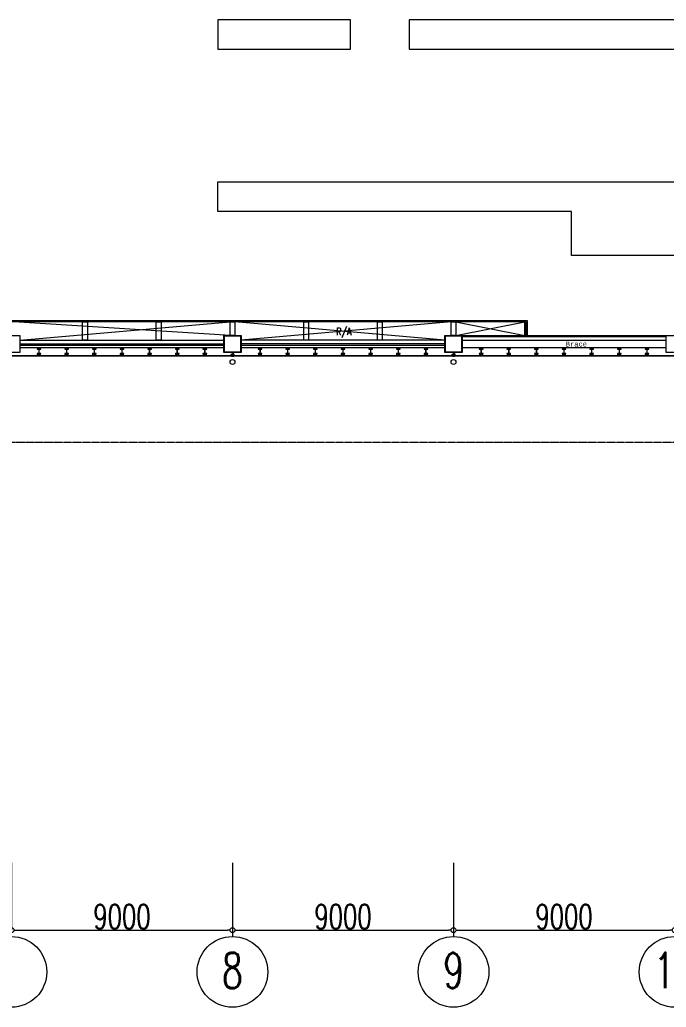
# Model space of a CAD drawing. Extents: x 225000 to 2157367, y 208400 to 840900.
# Drawn here: x 328266 to 354586, y 354198 to 394402 of the extents above; entities that cross this region are included whole.
import ezdxf
from ezdxf.enums import TextEntityAlignment as Align

# ---------------------------------------------------------------- set-up
doc = ezdxf.new("R2010")
doc.units = 0
doc.header["$LTSCALE"] = 10
doc.linetypes.add('Data Center Layout_L20$0$CENTER', pattern=[2, 1.25, -0.25, 0.25, -0.25])
for name, color, linetype in [('Data Center Layout_L20$0$98-DIM', 3, 'Continuous'), ('Data Center Layout_L20$0$99-DIM-100', 2, 'Continuous'), ('Data Center Layout_L20$0$MACHINE-DIM', 252, 'Continuous')]:
    doc.layers.add(name, color=color, linetype=linetype)
for name, color, linetype, lineweight in [('Data Center Layout_L20$0$ARC', 252, 'Continuous', 0), ('Data Center Layout_L20$0$FLAG', 3, 'Continuous', 0), ('Data Center Layout_L20$0$K-SIN', 252, 'Data Center Layout_L20$0$CENTER', 9)]:
    doc.layers.add(name, color=color, linetype=linetype, lineweight=lineweight)
doc.styles.add('Data Center Layout_L20$0$ATS', font='monotxt', dxfattribs={"bigfont": 'BIGFONT'})
doc.styles.add('Data Center Layout_L20$0$ROMS', font='ROMANS.shx', dxfattribs={"bigfont": 'bigfont.shx'})
doc.styles.add('Data Center Layout_L20$0$型式1', font='simplex.shx', dxfattribs={"width": 0.68, "bigfont": 'chineset.shx'})
doc.dimstyles.new('Data Center Layout_L20$0$複本 93-DIM-400', dxfattribs={"dimtxt": 1000, "dimasz": 200, "dimexe": 0.1, "dimexo": 0, "dimgap": 50, "dimtad": 1, "dimdec": 0, "dimzin": 0, "dimdsep": 46, "dimtxsty": 'Data Center Layout_L20$0$型式1', "dimblk": 'Data Center Layout_L20$0$_DotBlank', "dimcen": 0.09, "dimadec": 0, "dimazin": 0, "dimtfac": 1, "dimtdec": 0, "dimtofl": 0, "dimtmove": 2, "dimatfit": 3, "dimldrblk": 'Data Center Layout_L20$0$_ArchTick', "dimfxl": 1, "dimtolj": 1, "dimtzin": 0, "dimlwd": 13, "dimlwe": 5, "dimarcsym": 0})

# ---------------------------------------------------------------- blocks, each defined once
blk = doc.blocks.new('Data Center Layout_L20$0$_DotBlank')
at = {"layer": 'Data Center Layout_L20$0$99-DIM-100', "color": 0, "lineweight": -2}
blk.add_line((-0.5, 0), (-1, 0), dxfattribs=at)
blk.add_circle((0, 0), 0.5, dxfattribs=at)
blk = doc.blocks.new('*D23')
at = {"layer": 'Data Center Layout_L20$0$98-DIM', "color": 0, "lineweight": 5, "transparency": 16777216}
for p, q in [((336926, 160078), (336926, 157336)), ((345926, 160078), (345926, 157336))]:
    blk.add_line(p, q, dxfattribs=at)
at = {"layer": 'Data Center Layout_L20$0$98-DIM', "color": 0, "lineweight": 13, "transparency": 16777216}
blk.add_line((337126, 157337), (345726, 157337), dxfattribs=at)
at = {"layer": 'DEFPOINTS', "color": 0, "transparency": 16777216}
for p in [(336926, 160078), (345926, 160078), (345926, 157337)]:
    blk.add_point(p, dxfattribs=at)
at = {"layer": 'Data Center Layout_L20$0$98-DIM', "color": 0, "lineweight": 13, "transparency": 16777216, "xscale": 200, "yscale": 200, "zscale": 200, "rotation": 180}
blk.add_blockref('Data Center Layout_L20$0$_DotBlank', (336926, 157337), dxfattribs=at)
at = {"layer": 'Data Center Layout_L20$0$98-DIM', "color": 0, "lineweight": 13, "transparency": 16777216, "xscale": 200, "yscale": 200, "zscale": 200}
blk.add_blockref('Data Center Layout_L20$0$_DotBlank', (345926, 157337), dxfattribs=at)
at = {"layer": 'Data Center Layout_L20$0$98-DIM', "color": 0, "transparency": 16777216, "insert": (341426, 157887), "char_height": 1000, "attachment_point": 5, "style": 'Data Center Layout_L20$0$型式1'}
blk.add_mtext('\\A1;9000', dxfattribs=at)
blk = doc.blocks.new('Data Center Layout_L20$0$_ArchTick')
at = {"layer": 'Data Center Layout_L20$0$MACHINE-DIM', "color": 0, "const_width": 0.15}
blk.add_lwpolyline([(-0.5, -0.5), (0.5, 0.5)], dxfattribs=at)
blk = doc.blocks.new('*D24')
at = {"layer": 'Data Center Layout_L20$0$98-DIM', "color": 0, "lineweight": 5, "transparency": 16777216}
for p, q in [((345926, 160078), (345926, 157336)), ((354926, 160078), (354926, 157336))]:
    blk.add_line(p, q, dxfattribs=at)
at = {"layer": 'Data Center Layout_L20$0$98-DIM', "color": 0, "lineweight": 13, "transparency": 16777216}
blk.add_line((346126, 157337), (354726, 157337), dxfattribs=at)
at = {"layer": 'DEFPOINTS', "color": 0, "transparency": 16777216}
for p in [(345926, 160078), (354926, 160078), (354926, 157337)]:
    blk.add_point(p, dxfattribs=at)
at = {"layer": 'Data Center Layout_L20$0$98-DIM', "color": 0, "lineweight": 13, "transparency": 16777216, "xscale": 200, "yscale": 200, "zscale": 200, "rotation": 180}
blk.add_blockref('Data Center Layout_L20$0$_DotBlank', (345926, 157337), dxfattribs=at)
at = {"layer": 'Data Center Layout_L20$0$98-DIM', "color": 0, "lineweight": 13, "transparency": 16777216, "xscale": 200, "yscale": 200, "zscale": 200}
blk.add_blockref('Data Center Layout_L20$0$_DotBlank', (354926, 157337), dxfattribs=at)
at = {"layer": 'Data Center Layout_L20$0$98-DIM', "color": 0, "transparency": 16777216, "insert": (350426, 157887), "char_height": 1000, "attachment_point": 5, "style": 'Data Center Layout_L20$0$型式1'}
blk.add_mtext('\\A1;9000', dxfattribs=at)
blk = doc.blocks.new('*D26')
at = {"layer": 'Data Center Layout_L20$0$98-DIM', "color": 0, "lineweight": 5, "transparency": 16777216}
for p, q in [((327926, 160078), (327926, 157336)), ((336926, 160078), (336926, 157336))]:
    blk.add_line(p, q, dxfattribs=at)
at = {"layer": 'Data Center Layout_L20$0$98-DIM', "color": 0, "lineweight": 13, "transparency": 16777216}
blk.add_line((328126, 157337), (336726, 157337), dxfattribs=at)
at = {"layer": 'DEFPOINTS', "color": 0, "transparency": 16777216}
for p in [(327926, 160078), (336926, 160078), (336926, 157337)]:
    blk.add_point(p, dxfattribs=at)
at = {"layer": 'Data Center Layout_L20$0$98-DIM', "color": 0, "lineweight": 13, "transparency": 16777216, "xscale": 200, "yscale": 200, "zscale": 200, "rotation": 180}
blk.add_blockref('Data Center Layout_L20$0$_DotBlank', (327926, 157337), dxfattribs=at)
at = {"layer": 'Data Center Layout_L20$0$98-DIM', "color": 0, "lineweight": 13, "transparency": 16777216, "xscale": 200, "yscale": 200, "zscale": 200}
blk.add_blockref('Data Center Layout_L20$0$_DotBlank', (336926, 157337), dxfattribs=at)
at = {"layer": 'Data Center Layout_L20$0$98-DIM', "color": 0, "transparency": 16777216, "insert": (332426, 157887), "char_height": 1000, "attachment_point": 5, "style": 'Data Center Layout_L20$0$型式1'}
blk.add_mtext('\\A1;9000', dxfattribs=at)
blk = doc.blocks.new('Data Center Layout_L20')
at = {"layer": 'Data Center Layout_L20$0$ARC'}
for p, q in [((320100.59, 182152.31), (348925.59, 182152.31)), ((348925.59, 182152.31), (348925.59, 181552.31)), ((348875.59, 182102.31), (320150.59, 182102.31)), ((336825.59, 181552.31), (328025.59, 182102.31)), ((328275.59, 181352.31), (336825.59, 182102.31)), ((345575.59, 181352.31), (337025.59, 182102.31)), ((345825.59, 182102.31), (337275.59, 181352.31)), ((346025.59, 181552.31), (348825.59, 182102.31)), ((346025.59, 182102.31), (348825.59, 181552.31)), ((348875.59, 182102.31), (348875.59, 181552.31)), ((328275.59, 181352.31), (336575.59, 181352.31)), ((345575.59, 181352.31), (337275.59, 181352.31)), ((346275.59, 181552.31), (354575.59, 181552.31)), ((346275.59, 181502.31), (354575.59, 181502.31)), ((346275.59, 181352.31), (354575.59, 181352.31)), ((328275.59, 181202.31), (336575.59, 181202.31)), ((328275.59, 181152.31), (336575.59, 181152.31)), ((328275.59, 181052.31), (336575.59, 181052.31)), ((345575.59, 181202.31), (337275.59, 181202.31)), ((337275.59, 181152.31), (345575.59, 181152.31)), ((337275.59, 181052.31), (345575.59, 181052.31)), ((346275.59, 181052.31), (354575.59, 181052.31)), ((307290.59, 180737.31), (357560.59, 180737.31)), ((357525.59, 180702.31), (307325.59, 180702.31))]:
    blk.add_line(p, q, dxfattribs=at)
for points in [[(336325.59, 193202.31), (341725.59, 193202.31), (341725.59, 194402.31), (336325.59, 194402.31)], [(344125.59, 193202.31), (362725.59, 193202.31), (362725.59, 194402.31), (344125.59, 194402.31)], [(336325.59, 186602.31), (336325.59, 187802.31), (374725.59, 187802.31), (374725.59, 186602.31), (355525.59, 186602.31), (355525.59, 184802.31), (350725.59, 184802.31), (350725.59, 186602.31)], [(330825.59, 182102.31), (331025.59, 182102.31), (331025.59, 181352.31), (330825.59, 181352.31)], [(333825.59, 182102.31), (334025.59, 182102.31), (334025.59, 181352.31), (333825.59, 181352.31)], [(336825.59, 182102.31), (337025.59, 182102.31), (337025.59, 181552.31), (336825.59, 181552.31)], [(339825.59, 182102.31), (340025.59, 182102.31), (340025.59, 181352.31), (339825.59, 181352.31)], [(342825.59, 182102.31), (343025.59, 182102.31), (343025.59, 181352.31), (342825.59, 181352.31)], [(345825.59, 182102.31), (346025.59, 182102.31), (346025.59, 181552.31), (345825.59, 181552.31)], [(327575.59, 180852.31), (327575.59, 181552.31), (328275.59, 181552.31), (328275.59, 180852.31)], [(336575.59, 180852.31), (336575.59, 181552.31), (337275.59, 181552.31), (337275.59, 180852.31)], [(336595.59, 180872.31), (336595.59, 181532.31), (337255.59, 181532.31), (337255.59, 180872.31)], [(345575.59, 180852.31), (345575.59, 181552.31), (346275.59, 181552.31), (346275.59, 180852.31)], [(345595.59, 180872.31), (345595.59, 181532.31), (346255.59, 181532.31), (346255.59, 180872.31)], [(354575.59, 180852.31), (354575.59, 181552.31), (355275.59, 181552.31), (355275.59, 180852.31)], [(328975.59, 180802.31), (329125.59, 180802.31), (329125.59, 180811.31), (329053.59, 180811.31), (329053.59, 180993.31), (329125.59, 180993.31), (329125.59, 181002.31), (328975.59, 181002.31), (328975.59, 180993.31), (329047.59, 180993.31), (329047.59, 180811.31), (328975.59, 180811.31)], [(330100.59, 180802.31), (330250.59, 180802.31), (330250.59, 180811.31), (330178.59, 180811.31), (330178.59, 180993.31), (330250.59, 180993.31), (330250.59, 181002.31), (330100.59, 181002.31), (330100.59, 180993.31), (330172.59, 180993.31), (330172.59, 180811.31), (330100.59, 180811.31)], [(331225.59, 180802.31), (331375.59, 180802.31), (331375.59, 180811.31), (331303.59, 180811.31), (331303.59, 180993.31), (331375.59, 180993.31), (331375.59, 181002.31), (331225.59, 181002.31), (331225.59, 180993.31), (331297.59, 180993.31), (331297.59, 180811.31), (331225.59, 180811.31)], [(332350.59, 180802.31), (332500.59, 180802.31), (332500.59, 180811.31), (332428.59, 180811.31), (332428.59, 180993.31), (332500.59, 180993.31), (332500.59, 181002.31), (332350.59, 181002.31), (332350.59, 180993.31), (332422.59, 180993.31), (332422.59, 180811.31), (332350.59, 180811.31)], [(333475.59, 180802.31), (333625.59, 180802.31), (333625.59, 180811.31), (333553.59, 180811.31), (333553.59, 180993.31), (333625.59, 180993.31), (333625.59, 181002.31), (333475.59, 181002.31), (333475.59, 180993.31), (333547.59, 180993.31), (333547.59, 180811.31), (333475.59, 180811.31)], [(334600.59, 180802.31), (334750.59, 180802.31), (334750.59, 180811.31), (334678.59, 180811.31), (334678.59, 180993.31), (334750.59, 180993.31), (334750.59, 181002.31), (334600.59, 181002.31), (334600.59, 180993.31), (334672.59, 180993.31), (334672.59, 180811.31), (334600.59, 180811.31)], [(335725.59, 180802.31), (335875.59, 180802.31), (335875.59, 180811.31), (335803.59, 180811.31), (335803.59, 180993.31), (335875.59, 180993.31), (335875.59, 181002.31), (335725.59, 181002.31), (335725.59, 180993.31), (335797.59, 180993.31), (335797.59, 180811.31), (335725.59, 180811.31)], [(337975.59, 180802.31), (338125.59, 180802.31), (338125.59, 180811.31), (338053.59, 180811.31), (338053.59, 180993.31), (338125.59, 180993.31), (338125.59, 181002.31), (337975.59, 181002.31), (337975.59, 180993.31), (338047.59, 180993.31), (338047.59, 180811.31), (337975.59, 180811.31)], [(339100.59, 180802.31), (339250.59, 180802.31), (339250.59, 180811.31), (339178.59, 180811.31), (339178.59, 180993.31), (339250.59, 180993.31), (339250.59, 181002.31), (339100.59, 181002.31), (339100.59, 180993.31), (339172.59, 180993.31), (339172.59, 180811.31), (339100.59, 180811.31)], [(340225.59, 180802.31), (340375.59, 180802.31), (340375.59, 180811.31), (340303.59, 180811.31), (340303.59, 180993.31), (340375.59, 180993.31), (340375.59, 181002.31), (340225.59, 181002.31), (340225.59, 180993.31), (340297.59, 180993.31), (340297.59, 180811.31), (340225.59, 180811.31)], [(341350.59, 180802.31), (341500.59, 180802.31), (341500.59, 180811.31), (341428.59, 180811.31), (341428.59, 180993.31), (341500.59, 180993.31), (341500.59, 181002.31), (341350.59, 181002.31), (341350.59, 180993.31), (341422.59, 180993.31), (341422.59, 180811.31), (341350.59, 180811.31)], [(342475.59, 180802.31), (342625.59, 180802.31), (342625.59, 180811.31), (342553.59, 180811.31), (342553.59, 180993.31), (342625.59, 180993.31), (342625.59, 181002.31), (342475.59, 181002.31), (342475.59, 180993.31), (342547.59, 180993.31), (342547.59, 180811.31), (342475.59, 180811.31)], [(343600.59, 180802.31), (343750.59, 180802.31), (343750.59, 180811.31), (343678.59, 180811.31), (343678.59, 180993.31), (343750.59, 180993.31), (343750.59, 181002.31), (343600.59, 181002.31), (343600.59, 180993.31), (343672.59, 180993.31), (343672.59, 180811.31), (343600.59, 180811.31)], [(344725.59, 180802.31), (344875.59, 180802.31), (344875.59, 180811.31), (344803.59, 180811.31), (344803.59, 180993.31), (344875.59, 180993.31), (344875.59, 181002.31), (344725.59, 181002.31), (344725.59, 180993.31), (344797.59, 180993.31), (344797.59, 180811.31), (344725.59, 180811.31)], [(346975.59, 180802.31), (347125.59, 180802.31), (347125.59, 180811.31), (347053.59, 180811.31), (347053.59, 180993.31), (347125.59, 180993.31), (347125.59, 181002.31), (346975.59, 181002.31), (346975.59, 180993.31), (347047.59, 180993.31), (347047.59, 180811.31), (346975.59, 180811.31)], [(348100.59, 180802.31), (348250.59, 180802.31), (348250.59, 180811.31), (348178.59, 180811.31), (348178.59, 180993.31), (348250.59, 180993.31), (348250.59, 181002.31), (348100.59, 181002.31), (348100.59, 180993.31), (348172.59, 180993.31), (348172.59, 180811.31), (348100.59, 180811.31)], [(349225.59, 180802.31), (349375.59, 180802.31), (349375.59, 180811.31), (349303.59, 180811.31), (349303.59, 180993.31), (349375.59, 180993.31), (349375.59, 181002.31), (349225.59, 181002.31), (349225.59, 180993.31), (349297.59, 180993.31), (349297.59, 180811.31), (349225.59, 180811.31)], [(350350.59, 180802.31), (350500.59, 180802.31), (350500.59, 180811.31), (350428.59, 180811.31), (350428.59, 180993.31), (350500.59, 180993.31), (350500.59, 181002.31), (350350.59, 181002.31), (350350.59, 180993.31), (350422.59, 180993.31), (350422.59, 180811.31), (350350.59, 180811.31)], [(351475.59, 180802.31), (351625.59, 180802.31), (351625.59, 180811.31), (351553.59, 180811.31), (351553.59, 180993.31), (351625.59, 180993.31), (351625.59, 181002.31), (351475.59, 181002.31), (351475.59, 180993.31), (351547.59, 180993.31), (351547.59, 180811.31), (351475.59, 180811.31)], [(352600.59, 180802.31), (352750.59, 180802.31), (352750.59, 180811.31), (352678.59, 180811.31), (352678.59, 180993.31), (352750.59, 180993.31), (352750.59, 181002.31), (352600.59, 181002.31), (352600.59, 180993.31), (352672.59, 180993.31), (352672.59, 180811.31), (352600.59, 180811.31)], [(353725.59, 180802.31), (353875.59, 180802.31), (353875.59, 180811.31), (353803.59, 180811.31), (353803.59, 180993.31), (353875.59, 180993.31), (353875.59, 181002.31), (353725.59, 181002.31), (353725.59, 180993.31), (353797.59, 180993.31), (353797.59, 180811.31), (353725.59, 180811.31)], [(328994.59, 180752.31), (328994.59, 180802.31), (329044.59, 180802.31), (329044.59, 180796.31), (329000.59, 180796.31), (329000.59, 180752.31)], [(329000.59, 180787.31), (329100.59, 180787.31), (329100.59, 180737.31), (329000.59, 180737.31)], [(329106.59, 180752.31), (329106.59, 180802.31), (329056.59, 180802.31), (329056.59, 180796.31), (329100.59, 180796.31), (329100.59, 180752.31)], [(330119.59, 180752.31), (330119.59, 180802.31), (330169.59, 180802.31), (330169.59, 180796.31), (330125.59, 180796.31), (330125.59, 180752.31)], [(330125.59, 180787.31), (330225.59, 180787.31), (330225.59, 180737.31), (330125.59, 180737.31)], [(330231.59, 180752.31), (330231.59, 180802.31), (330181.59, 180802.31), (330181.59, 180796.31), (330225.59, 180796.31), (330225.59, 180752.31)], [(331244.59, 180752.31), (331244.59, 180802.31), (331294.59, 180802.31), (331294.59, 180796.31), (331250.59, 180796.31), (331250.59, 180752.31)], [(331250.59, 180787.31), (331350.59, 180787.31), (331350.59, 180737.31), (331250.59, 180737.31)], [(331356.59, 180752.31), (331356.59, 180802.31), (331306.59, 180802.31), (331306.59, 180796.31), (331350.59, 180796.31), (331350.59, 180752.31)], [(332369.59, 180752.31), (332369.59, 180802.31), (332419.59, 180802.31), (332419.59, 180796.31), (332375.59, 180796.31), (332375.59, 180752.31)], [(332375.59, 180787.31), (332475.59, 180787.31), (332475.59, 180737.31), (332375.59, 180737.31)], [(332481.59, 180752.31), (332481.59, 180802.31), (332431.59, 180802.31), (332431.59, 180796.31), (332475.59, 180796.31), (332475.59, 180752.31)], [(333494.59, 180752.31), (333494.59, 180802.31), (333544.59, 180802.31), (333544.59, 180796.31), (333500.59, 180796.31), (333500.59, 180752.31)], [(333500.59, 180787.31), (333600.59, 180787.31), (333600.59, 180737.31), (333500.59, 180737.31)], [(333606.59, 180752.31), (333606.59, 180802.31), (333556.59, 180802.31), (333556.59, 180796.31), (333600.59, 180796.31), (333600.59, 180752.31)], [(334619.59, 180752.31), (334619.59, 180802.31), (334669.59, 180802.31), (334669.59, 180796.31), (334625.59, 180796.31), (334625.59, 180752.31)], [(334625.59, 180787.31), (334725.59, 180787.31), (334725.59, 180737.31), (334625.59, 180737.31)], [(334731.59, 180752.31), (334731.59, 180802.31), (334681.59, 180802.31), (334681.59, 180796.31), (334725.59, 180796.31), (334725.59, 180752.31)], [(335744.59, 180752.31), (335744.59, 180802.31), (335794.59, 180802.31), (335794.59, 180796.31), (335750.59, 180796.31), (335750.59, 180752.31)], [(335750.59, 180787.31), (335850.59, 180787.31), (335850.59, 180737.31), (335750.59, 180737.31)], [(335856.59, 180752.31), (335856.59, 180802.31), (335806.59, 180802.31), (335806.59, 180796.31), (335850.59, 180796.31), (335850.59, 180752.31)], [(336875.59, 180787.31), (336975.59, 180787.31), (336975.59, 180737.31), (336875.59, 180737.31)], [(336900.59, 180787.31), (336950.59, 180787.31), (336950.59, 180837.31), (336944.59, 180837.31), (336944.59, 180793.31), (336900.59, 180793.31)], [(336915.59, 180702.31), (336935.59, 180702.31), (336935.59, 180737.31), (336915.59, 180737.31)], [(336950.59, 180802.31), (336950.59, 180852.31), (337000.59, 180852.31), (337000.59, 180846.31), (336956.59, 180846.31), (336956.59, 180802.31)], [(337994.59, 180752.31), (337994.59, 180802.31), (338044.59, 180802.31), (338044.59, 180796.31), (338000.59, 180796.31), (338000.59, 180752.31)], [(338000.59, 180787.31), (338100.59, 180787.31), (338100.59, 180737.31), (338000.59, 180737.31)], [(338106.59, 180752.31), (338106.59, 180802.31), (338056.59, 180802.31), (338056.59, 180796.31), (338100.59, 180796.31), (338100.59, 180752.31)], [(339119.59, 180752.31), (339119.59, 180802.31), (339169.59, 180802.31), (339169.59, 180796.31), (339125.59, 180796.31), (339125.59, 180752.31)], [(339125.59, 180787.31), (339225.59, 180787.31), (339225.59, 180737.31), (339125.59, 180737.31)], [(339231.59, 180752.31), (339231.59, 180802.31), (339181.59, 180802.31), (339181.59, 180796.31), (339225.59, 180796.31), (339225.59, 180752.31)], [(340244.59, 180752.31), (340244.59, 180802.31), (340294.59, 180802.31), (340294.59, 180796.31), (340250.59, 180796.31), (340250.59, 180752.31)], [(340250.59, 180787.31), (340350.59, 180787.31), (340350.59, 180737.31), (340250.59, 180737.31)], [(340356.59, 180752.31), (340356.59, 180802.31), (340306.59, 180802.31), (340306.59, 180796.31), (340350.59, 180796.31), (340350.59, 180752.31)], [(341369.59, 180752.31), (341369.59, 180802.31), (341419.59, 180802.31), (341419.59, 180796.31), (341375.59, 180796.31), (341375.59, 180752.31)], [(341375.59, 180787.31), (341475.59, 180787.31), (341475.59, 180737.31), (341375.59, 180737.31)], [(341481.59, 180752.31), (341481.59, 180802.31), (341431.59, 180802.31), (341431.59, 180796.31), (341475.59, 180796.31), (341475.59, 180752.31)], [(342494.59, 180752.31), (342494.59, 180802.31), (342544.59, 180802.31), (342544.59, 180796.31), (342500.59, 180796.31), (342500.59, 180752.31)], [(342500.59, 180787.31), (342600.59, 180787.31), (342600.59, 180737.31), (342500.59, 180737.31)], [(342606.59, 180752.31), (342606.59, 180802.31), (342556.59, 180802.31), (342556.59, 180796.31), (342600.59, 180796.31), (342600.59, 180752.31)], [(343619.59, 180752.31), (343619.59, 180802.31), (343669.59, 180802.31), (343669.59, 180796.31), (343625.59, 180796.31), (343625.59, 180752.31)], [(343625.59, 180787.31), (343725.59, 180787.31), (343725.59, 180737.31), (343625.59, 180737.31)], [(343731.59, 180752.31), (343731.59, 180802.31), (343681.59, 180802.31), (343681.59, 180796.31), (343725.59, 180796.31), (343725.59, 180752.31)], [(344744.59, 180752.31), (344744.59, 180802.31), (344794.59, 180802.31), (344794.59, 180796.31), (344750.59, 180796.31), (344750.59, 180752.31)], [(344750.59, 180787.31), (344850.59, 180787.31), (344850.59, 180737.31), (344750.59, 180737.31)], [(344856.59, 180752.31), (344856.59, 180802.31), (344806.59, 180802.31), (344806.59, 180796.31), (344850.59, 180796.31), (344850.59, 180752.31)], [(345875.59, 180787.31), (345975.59, 180787.31), (345975.59, 180737.31), (345875.59, 180737.31)], [(345900.59, 180787.31), (345950.59, 180787.31), (345950.59, 180837.31), (345944.59, 180837.31), (345944.59, 180793.31), (345900.59, 180793.31)], [(345915.59, 180702.31), (345935.59, 180702.31), (345935.59, 180737.31), (345915.59, 180737.31)], [(345950.59, 180802.31), (345950.59, 180852.31), (346000.59, 180852.31), (346000.59, 180846.31), (345956.59, 180846.31), (345956.59, 180802.31)], [(346994.59, 180752.31), (346994.59, 180802.31), (347044.59, 180802.31), (347044.59, 180796.31), (347000.59, 180796.31), (347000.59, 180752.31)], [(347000.59, 180787.31), (347100.59, 180787.31), (347100.59, 180737.31), (347000.59, 180737.31)], [(347106.59, 180752.31), (347106.59, 180802.31), (347056.59, 180802.31), (347056.59, 180796.31), (347100.59, 180796.31), (347100.59, 180752.31)], [(348119.59, 180752.31), (348119.59, 180802.31), (348169.59, 180802.31), (348169.59, 180796.31), (348125.59, 180796.31), (348125.59, 180752.31)], [(348125.59, 180787.31), (348225.59, 180787.31), (348225.59, 180737.31), (348125.59, 180737.31)], [(348231.59, 180752.31), (348231.59, 180802.31), (348181.59, 180802.31), (348181.59, 180796.31), (348225.59, 180796.31), (348225.59, 180752.31)], [(349244.59, 180752.31), (349244.59, 180802.31), (349294.59, 180802.31), (349294.59, 180796.31), (349250.59, 180796.31), (349250.59, 180752.31)], [(349250.59, 180787.31), (349350.59, 180787.31), (349350.59, 180737.31), (349250.59, 180737.31)], [(349356.59, 180752.31), (349356.59, 180802.31), (349306.59, 180802.31), (349306.59, 180796.31), (349350.59, 180796.31), (349350.59, 180752.31)], [(350369.59, 180752.31), (350369.59, 180802.31), (350419.59, 180802.31), (350419.59, 180796.31), (350375.59, 180796.31), (350375.59, 180752.31)], [(350375.59, 180787.31), (350475.59, 180787.31), (350475.59, 180737.31), (350375.59, 180737.31)], [(350481.59, 180752.31), (350481.59, 180802.31), (350431.59, 180802.31), (350431.59, 180796.31), (350475.59, 180796.31), (350475.59, 180752.31)], [(351494.59, 180752.31), (351494.59, 180802.31), (351544.59, 180802.31), (351544.59, 180796.31), (351500.59, 180796.31), (351500.59, 180752.31)], [(351500.59, 180787.31), (351600.59, 180787.31), (351600.59, 180737.31), (351500.59, 180737.31)], [(351606.59, 180752.31), (351606.59, 180802.31), (351556.59, 180802.31), (351556.59, 180796.31), (351600.59, 180796.31), (351600.59, 180752.31)], [(352619.59, 180752.31), (352619.59, 180802.31), (352669.59, 180802.31), (352669.59, 180796.31), (352625.59, 180796.31), (352625.59, 180752.31)], [(352625.59, 180787.31), (352725.59, 180787.31), (352725.59, 180737.31), (352625.59, 180737.31)], [(352731.59, 180752.31), (352731.59, 180802.31), (352681.59, 180802.31), (352681.59, 180796.31), (352725.59, 180796.31), (352725.59, 180752.31)], [(353744.59, 180752.31), (353744.59, 180802.31), (353794.59, 180802.31), (353794.59, 180796.31), (353750.59, 180796.31), (353750.59, 180752.31)], [(353750.59, 180787.31), (353850.59, 180787.31), (353850.59, 180737.31), (353750.59, 180737.31)], [(353856.59, 180752.31), (353856.59, 180802.31), (353806.59, 180802.31), (353806.59, 180796.31), (353850.59, 180796.31), (353850.59, 180752.31)]]:
    blk.add_lwpolyline(points, close=True, dxfattribs=at)
for points in [[(348875.59, 181552.31), (348825.59, 181552.31), (348825.59, 182102.31), (348875.59, 182102.31)], [(336888.09, 180700.31), (336918.09, 180700.31), (336918.09, 180716.31), (336933.09, 180716.31), (336933.09, 180700.31), (336963.09, 180700.31)], [(345888.09, 180700.31), (345918.09, 180700.31), (345918.09, 180716.31), (345933.09, 180716.31), (345933.09, 180700.31), (345963.09, 180700.31)]]:
    blk.add_lwpolyline(points, dxfattribs=at)
for centre in [(336925.59, 180466.06), (345925.59, 180466.06)]:
    blk.add_circle(centre, 100, dxfattribs=at)
at = {"layer": 'Data Center Layout_L20$0$FLAG', "color": 4}
for p, q in [((336925.59, 160078.25), (336925.59, 157078.25)), ((345925.59, 160078.25), (345925.59, 157078.25))]:
    blk.add_line(p, q, dxfattribs=at)
for centre in [(327925.59, 155638.25), (336925.59, 155638.25), (345925.59, 155638.25), (354925.59, 155638.25)]:
    blk.add_circle(centre, 1440, dxfattribs=at)
at = {"layer": 'Data Center Layout_L20$0$K-SIN'}
blk.add_line((267679.92, 177202.31), (546925.59, 177202.31), dxfattribs=at)
at = {"layer": 'Data Center Layout_L20$0$98-DIM', "style": 'Data Center Layout_L20$0$型式1', "width": 0.68}
for s, p in [('8', (336925.59, 156418.25)), ('9', (345925.59, 156418.25)), ('10', (354925.59, 156418.25))]:
    blk.add_text(s, height=1440, dxfattribs=at).set_placement(p, align=Align.TOP_CENTER)
at = {"layer": 'Data Center Layout_L20$0$ARC', "style": 'Data Center Layout_L20$0$ROMS', "width": 0.8}
blk.add_text('R/A', height=300, dxfattribs=at).set_placement((341458.44, 181704.96), align=Align.MIDDLE_CENTER)
at = {"layer": 'Data Center Layout_L20$0$ARC', "style": 'Data Center Layout_L20$0$ATS'}
blk.add_text('Brace', height=200, dxfattribs=at).set_placement((350925.59, 181198.58), align=Align.MIDDLE_CENTER)
at = {"layer": 'Data Center Layout_L20$0$98-DIM'}
for base, p1, p2, picture, middle in [((336925.59, 157336.54), (327925.59, 160078.25), (336925.59, 160078.25), '*D26', (332425.59, 157886.54)), ((345925.59, 157336.54), (336925.59, 160078.25), (345925.59, 160078.25), '*D23', (341425.59, 157886.54)), ((354925.59, 157336.54), (345925.59, 160078.25), (354925.59, 160078.25), '*D24', (350425.59, 157886.54))]:
    dim = blk.add_linear_dim(base=base, p1=p1, p2=p2, dimstyle='Data Center Layout_L20$0$複本 93-DIM-400', dxfattribs=at)
    dim.commit()
    dim.dimension.update_dxf_attribs({"geometry": picture, "text_midpoint": middle})

msp = doc.modelspace()

# ---------------------------------------------------------------- block references
msp.add_blockref('Data Center Layout_L20', (0, 200000))

doc.saveas('drawing.dxf')
